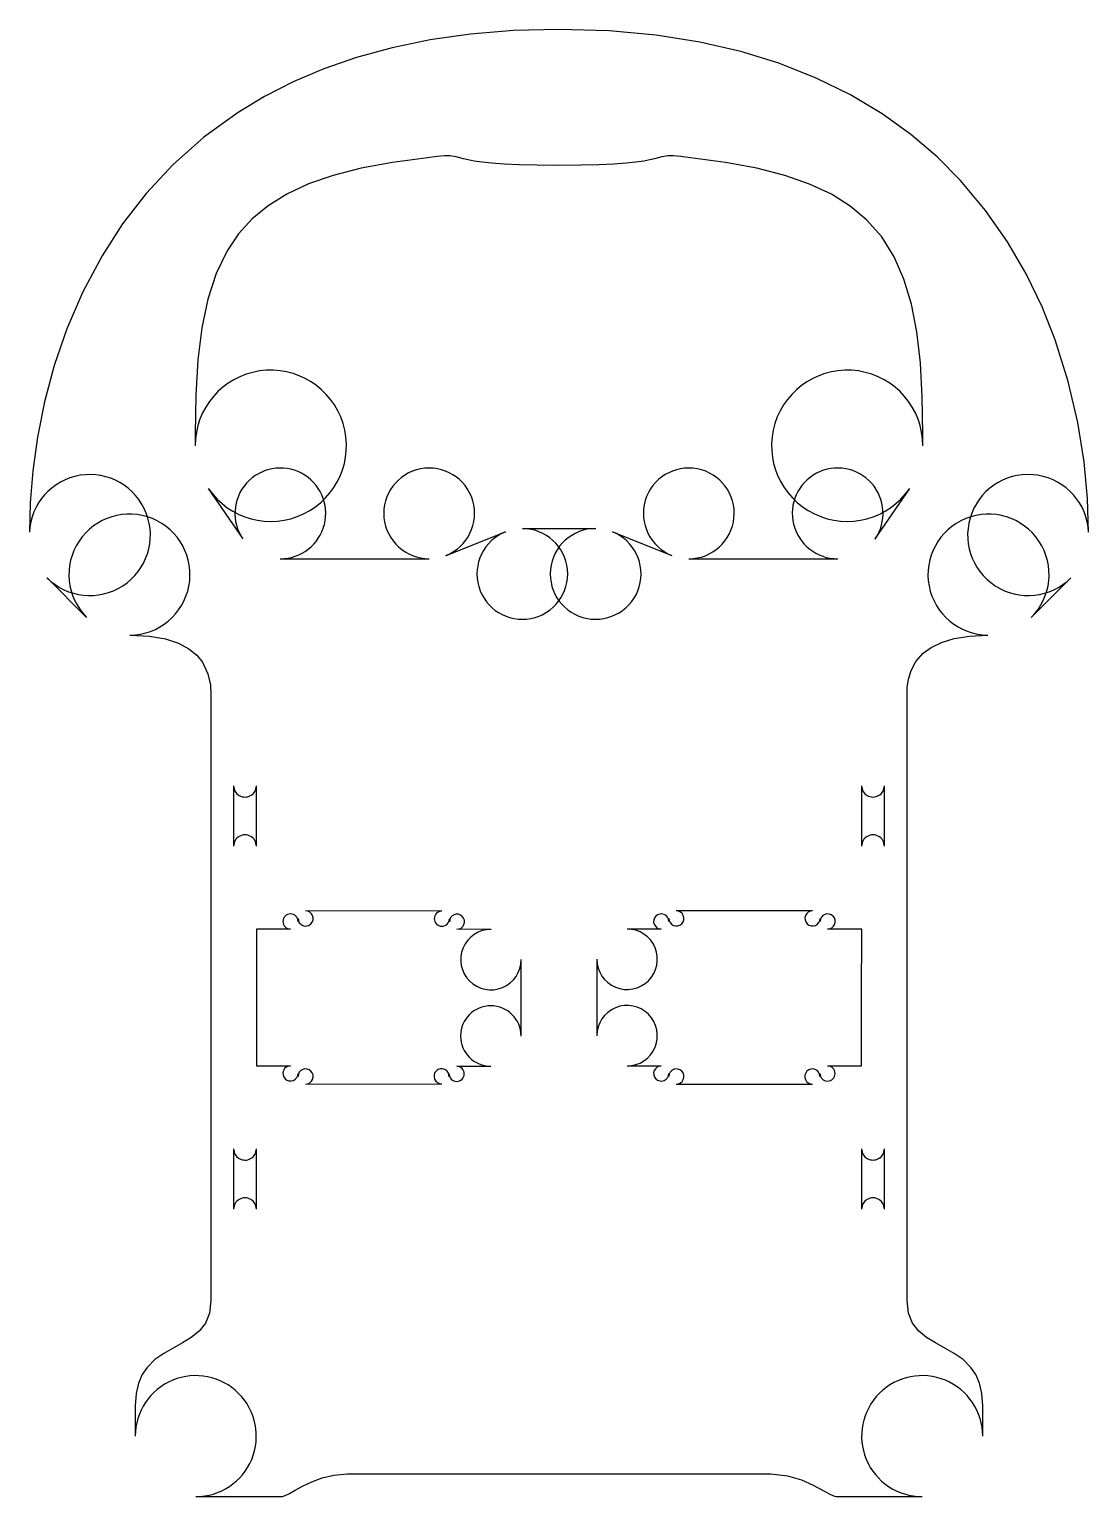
# Model space of a CAD drawing. Extents: x 69.6 to 139.6, y -158 to -61.
import ezdxf

# ---------------------------------------------------------------- set-up
doc = ezdxf.new("R2010")
doc.units = 0
doc.header["$MEASUREMENT"] = 0
doc.layers.add('BLACK', color=250, linetype='CONTINUOUS')

msp = doc.modelspace()

# ---------------------------------------------------------------- linework, layer by layer
at = {"layer": 'BLACK'}
for p, q in [((104.588, -61.032), (101.577, -61.1122)), ((107.898, -61.1292), (104.588, -61.032)), ((96.0654, -61.7277), (93.5547, -62.246)), ((98.738, -61.3469), (96.0654, -61.7277)), ((101.577, -61.1122), (98.738, -61.3469)), ((110.999, -61.4133), (107.898, -61.1292)), ((113.899, -61.8727), (110.999, -61.4133)), ((116.604, -62.496), (113.899, -61.8727)), ((91.2014, -62.8932), (89.0385, -63.6462)), ((93.5547, -62.246), (91.2014, -62.8932)), ((119.121, -63.2718), (116.604, -62.496)), ((89.0385, -63.6462), (87.0184, -64.5071)), ((121.59, -64.2484), (119.121, -63.2718)), ((87.0184, -64.5071), (85.1363, -65.468)), ((123.862, -65.37), (121.59, -64.2484)), ((85.1363, -65.468), (83.388, -66.5208)), ((125.944, -66.6228), (123.862, -65.37)), ((83.388, -66.5208), (81.1134, -68.168)), ((127.843, -67.9933), (125.944, -66.6228)), ((81.1134, -68.168), (79.0894, -69.9625)), ((129.568, -69.4678), (127.843, -67.9933)), ((93.5886, -69.8333), (91.5212, -70.2159)), ((95.8895, -69.5336), (93.5886, -69.8333)), ((96.5479, -69.4365), (95.8895, -69.5336)), ((97.0238, -69.3938), (96.5479, -69.4365)), ((97.3757, -69.3968), (97.0238, -69.3938)), ((97.7984, -69.4677), (97.3757, -69.3968)), ((98.2702, -69.592), (97.7984, -69.4677)), ((98.5861, -69.6649), (98.2702, -69.592)), ((98.9881, -69.7402), (98.5861, -69.6649)), ((99.5009, -69.8139), (98.9881, -69.7402)), ((100.149, -69.8826), (99.5009, -69.8139)), ((109.676, -69.8139), (109.027, -69.8826)), ((110.188, -69.7402), (109.676, -69.8139)), ((110.59, -69.6649), (110.188, -69.7402)), ((110.906, -69.592), (110.59, -69.6649)), ((111.378, -69.4677), (110.906, -69.592)), ((111.801, -69.3968), (111.378, -69.4677)), ((112.153, -69.3938), (111.801, -69.3968)), ((112.629, -69.4365), (112.153, -69.3938)), ((113.287, -69.5336), (112.629, -69.4365)), ((115.593, -69.834), (113.287, -69.5336)), ((117.664, -70.2177), (115.593, -69.834)), ((131.125, -71.0325), (129.568, -69.4678)), ((79.0894, -69.9625), (77.3029, -71.8808)), ((89.6757, -70.6878), (88.0404, -71.2557)), ((91.5212, -70.2159), (89.6757, -70.6878)), ((100.957, -69.9424), (100.149, -69.8826)), ((101.95, -69.9897), (100.957, -69.9424)), ((103.152, -70.0208), (101.95, -69.9897)), ((104.588, -70.032), (103.152, -70.0208)), ((106.024, -70.0208), (104.588, -70.032)), ((107.226, -69.9897), (106.024, -70.0208)), ((108.219, -69.9424), (107.226, -69.9897)), ((109.027, -69.8826), (108.219, -69.9424)), ((119.512, -70.6912), (117.664, -70.2177)), ((121.15, -71.2611), (119.512, -70.6912)), ((88.0404, -71.2557), (86.6035, -71.9258)), ((122.588, -71.9337), (121.15, -71.2611)), ((132.783, -73.0102), (131.125, -71.0325)), ((77.3029, -71.8808), (75.7408, -73.8991)), ((85.374, -72.6899), (84.3135, -73.5651)), ((86.6035, -71.9258), (85.374, -72.6899)), ((123.838, -72.7158), (122.588, -71.9337)), ((124.914, -73.6137), (123.838, -72.7158)), ((84.3135, -73.5651), (83.411, -74.5576)), ((125.919, -74.7581), (124.914, -73.6137)), ((134.224, -75.0746), (132.783, -73.0102)), ((75.7408, -73.8991), (74.3902, -75.9938)), ((83.411, -74.5576), (82.6552, -75.6734)), ((126.737, -76.0632), (125.919, -74.7581)), ((135.461, -77.2021), (134.224, -75.0746)), ((74.3902, -75.9938), (73.1163, -78.3931)), ((82.6552, -75.6734), (81.9315, -77.1711)), ((127.385, -77.5382), (126.737, -76.0632)), ((81.9315, -77.1711), (81.3813, -78.8628)), ((127.878, -79.1921), (127.385, -77.5382)), ((136.507, -79.3692), (135.461, -77.2021)), ((73.1163, -78.3931), (72.0712, -80.8254)), ((81.3813, -78.8628), (80.986, -80.7588)), ((128.233, -81.0338), (127.878, -79.1921)), ((137.375, -81.5522), (136.507, -79.3692)), ((72.0712, -80.8254), (71.2368, -83.2579)), ((80.986, -80.7588), (80.7269, -82.8694)), ((128.467, -83.0723), (128.233, -81.0338)), ((138.244, -84.3163), (137.375, -81.5522)), ((71.2368, -83.2579), (70.5948, -85.6578)), ((80.7269, -82.8694), (80.5851, -85.2051)), ((128.595, -85.3167), (128.467, -83.0723)), ((138.872, -87.0193), (138.244, -84.3163)), ((80.5851, -85.2051), (80.542, -87.7761)), ((128.634, -87.7761), (128.595, -85.3167)), ((70.5948, -85.6578), (70.1272, -87.9923)), ((139.288, -89.6125), (138.872, -87.0193)), ((70.1272, -87.9923), (69.8157, -90.2285)), ((80.542, -87.7761), (80.542, -88.5614)), ((128.634, -88.5614), (128.634, -87.7761)), ((139.518, -92.0472), (139.288, -89.6125)), ((69.8157, -90.2285), (69.6421, -92.3336)), ((81.4126, -91.3806), (83.6949, -94.7236)), ((125.482, -94.7236), (127.764, -91.3806)), ((139.588, -94.2748), (139.518, -92.0472)), ((69.6421, -92.3336), (69.5883, -94.2748)), ((102.166, -94.032), (107.011, -94.032)), ((97.1247, -95.8175), (101.052, -94.2466)), ((108.125, -94.2466), (112.052, -95.8175)), ((86.1726, -96.032), (96.0105, -96.032)), ((113.166, -96.032), (123.004, -96.032)), ((70.7555, -97.2895), (73.3752, -99.9092)), ((135.801, -99.9092), (138.421, -97.2895)), ((76.2451, -101.081), (77.5296, -101.147)), ((77.5296, -101.147), (78.5908, -101.331)), ((78.5908, -101.331), (79.4497, -101.616)), ((79.4497, -101.616), (80.1276, -101.98)), ((129.189, -101.891), (129.861, -101.561)), ((129.861, -101.561), (130.696, -101.305)), ((130.696, -101.305), (131.714, -101.139)), ((131.714, -101.139), (132.931, -101.081)), ((80.1276, -101.98), (80.6457, -102.405)), ((80.6457, -102.405), (81.0253, -102.871)), ((128.179, -102.83), (128.664, -102.279)), ((128.664, -102.279), (129.189, -101.891)), ((81.0253, -102.871), (81.393, -103.639)), ((81.393, -103.639), (81.5531, -104.385)), ((127.687, -103.999), (127.865, -103.415)), ((127.865, -103.415), (128.179, -102.83)), ((81.5531, -104.385), (81.5883, -105.032)), ((127.588, -105.032), (127.607, -104.549)), ((127.607, -104.549), (127.687, -103.999)), ((81.5883, -105.032), (81.5883, -145.032)), ((127.588, -145.032), (127.588, -105.032)), ((83.0883, -111.032), (83.0883, -115.032)), ((84.5883, -115.032), (84.5883, -111.032)), ((124.588, -111.032), (124.588, -115.032)), ((126.088, -115.032), (126.088, -111.032)), ((121.342, -119.306), (112.342, -119.306)), ((87.3427, -119.81), (87.3424, -120.01)), ((96.8434, -119.324), (87.8434, -119.311)), ((97.3423, -120.025), (97.3426, -119.825)), ((111.842, -119.806), (111.842, -120.006)), ((121.842, -120.006), (121.842, -119.806)), ((84.5883, -120.506), (84.5883, -129.558)), ((86.8416, -120.509), (84.5883, -120.506)), ((100.095, -120.529), (97.8416, -120.526)), ((111.342, -120.506), (109.088, -120.506)), ((124.595, -120.506), (122.342, -120.506)), ((124.588, -125.032), (124.595, -120.506)), ((102.084, -127.584), (102.092, -122.532)), ((107.088, -122.506), (107.088, -127.558)), ((124.588, -129.558), (124.588, -125.032)), ((84.5883, -129.558), (86.8416, -129.555)), ((97.8282, -129.578), (100.082, -129.581)), ((109.088, -129.558), (111.342, -129.558)), ((122.335, -129.555), (124.588, -129.558)), ((87.3424, -130.054), (87.3427, -130.254)), ((87.8434, -130.753), (96.8434, -130.74)), ((97.3271, -130.277), (97.3274, -130.077)), ((111.842, -130.058), (111.842, -130.258)), ((112.342, -130.758), (121.342, -130.758)), ((121.834, -130.254), (121.834, -130.054)), ((83.0883, -135.032), (83.0883, -139.032)), ((84.5883, -139.032), (84.5883, -135.032)), ((124.588, -135.032), (124.588, -139.032)), ((126.088, -139.032), (126.088, -135.032)), ((81.5883, -145.032), (81.4899, -145.892)), ((127.687, -145.892), (127.588, -145.032)), ((81.4899, -145.892), (81.2179, -146.565)), ((127.959, -146.565), (127.687, -145.892)), ((80.807, -147.092), (80.292, -147.514)), ((81.2179, -146.565), (80.807, -147.092)), ((128.37, -147.092), (127.959, -146.565)), ((128.885, -147.514), (128.37, -147.092)), ((79.0883, -148.206), (78.469, -148.559)), ((79.7075, -147.871), (79.0883, -148.206)), ((80.292, -147.514), (79.7075, -147.871)), ((129.469, -147.871), (128.885, -147.514)), ((130.088, -148.206), (129.469, -147.871)), ((130.707, -148.559), (130.088, -148.206)), ((77.8845, -148.971), (77.3695, -149.483)), ((78.469, -148.559), (77.8845, -148.971)), ((131.292, -148.971), (130.707, -148.559)), ((131.807, -149.483), (131.292, -148.971)), ((77.0497, -149.958), (76.8031, -150.529)), ((77.3695, -149.483), (77.0497, -149.958)), ((132.127, -149.958), (131.807, -149.483)), ((132.373, -150.529), (132.127, -149.958)), ((76.6444, -151.215), (76.5883, -152.032)), ((76.8031, -150.529), (76.6444, -151.215)), ((132.532, -151.215), (132.373, -150.529)), ((132.588, -152.032), (132.532, -151.215)), ((76.5883, -152.032), (76.5883, -154.032)), ((132.588, -154.032), (132.588, -152.032)), ((87.6912, -157.325), (88.2622, -157.05)), ((88.2622, -157.05), (88.9324, -156.796)), ((88.9324, -156.796), (89.7149, -156.606)), ((89.7149, -156.606), (90.5883, -156.532)), ((90.5883, -156.532), (118.588, -156.532)), ((118.588, -156.532), (119.688, -156.648)), ((119.688, -156.648), (120.622, -156.93)), ((120.622, -156.93), (121.389, -157.275)), ((80.5883, -158.032), (86.2615, -158.032)), ((86.2615, -158.032), (86.319, -158.019)), ((86.319, -158.019), (86.4826, -157.96)), ((86.4826, -157.96), (86.7436, -157.836)), ((86.7436, -157.836), (87.1618, -157.611)), ((87.1618, -157.611), (87.6912, -157.325)), ((121.389, -157.275), (122.002, -157.604)), ((122.002, -157.604), (122.491, -157.865)), ((122.491, -157.865), (122.804, -158.002)), ((122.804, -158.002), (122.915, -158.032)), ((122.915, -158.032), (128.588, -158.032))]:
    msp.add_line(p, q, dxfattribs=at)
for centre, radius, start, end in [((85.5421, -88.5614), 5.0001, -145.7, -180), ((123.634, -88.5614), 5.0001, 0, -34.3), ((86.1726, -93.032), 3, -90.1, -145.7), ((96.0105, -93.0319), 3.0001, -68.3, -90), ((113.166, -93.0319), 3.0001, -90.1, -111.8), ((123.004, -93.032), 3, -34.4, -90), ((73.5839, -94.461), 4, 224.9, 177.3), ((135.593, -94.461), 4, 2.6, -45), ((76.2037, -97.0807), 4.0001, -89.5, -135), ((132.973, -97.0807), 4.0001, -45.1, -90.6), ((102.166, -97.0321), 3.0001, 111.7, 90), ((107.01, -97.0321), 3.0001, 89.9, 68.2), ((83.8383, -111.033), 0.75, 179.9, 0), ((125.338, -111.032), 0.75, 179.9, 0), ((83.8383, -115.031), 0.75, -0.1, -180), ((125.338, -115.032), 0.75, 359.9, 180), ((112.342, -119.806), 0.5001, 179.9, 90), ((121.342, -119.806), 0.5, 89.9, 0), ((86.8424, -120.009), 0.5, -0.1, -90.1), ((87.8427, -119.811), 0.5001, 179.8, 89.9), ((96.8426, -119.824), 0.5, 89.9, -0.1), ((97.8424, -120.026), 0.5001, 269.8, 179.9), ((111.342, -120.006), 0.5001, -0.1, -90), ((122.342, -120.006), 0.5001, -90.1, -180), ((100.092, -122.529), 2, 89.8, -0.1), ((109.088, -122.506), 2, 179.9, 90), ((100.084, -127.581), 2, -0.1, -90.1), ((109.088, -127.558), 2, 269.9, 180), ((86.8424, -130.055), 0.5, 90, 0.1), ((87.8427, -130.253), 0.5001, -90, -179.9), ((96.8284, -130.24), 0.5001, -4.3, -88.3), ((97.8274, -130.078), 0.5, 179.9, 89.9), ((111.342, -130.058), 0.5, 89.9, 0), ((112.342, -130.258), 0.5001, -90.1, -180), ((121.334, -130.258), 0.5001, 0.4, -89.1), ((122.334, -130.055), 0.5, 179.9, 89.9), ((83.8383, -135.033), 0.75, 179.9, 0), ((125.338, -135.032), 0.75, 179.9, 0), ((83.8383, -139.031), 0.75, -0.1, -180), ((125.338, -139.032), 0.75, 359.9, 180), ((80.5883, -154.032), 4, 269.9, 180), ((128.588, -154.032), 4, -0.1, -90)]:
    msp.add_arc(centre, radius, start, end, dxfattribs=at)

doc.saveas('drawing.dxf')
